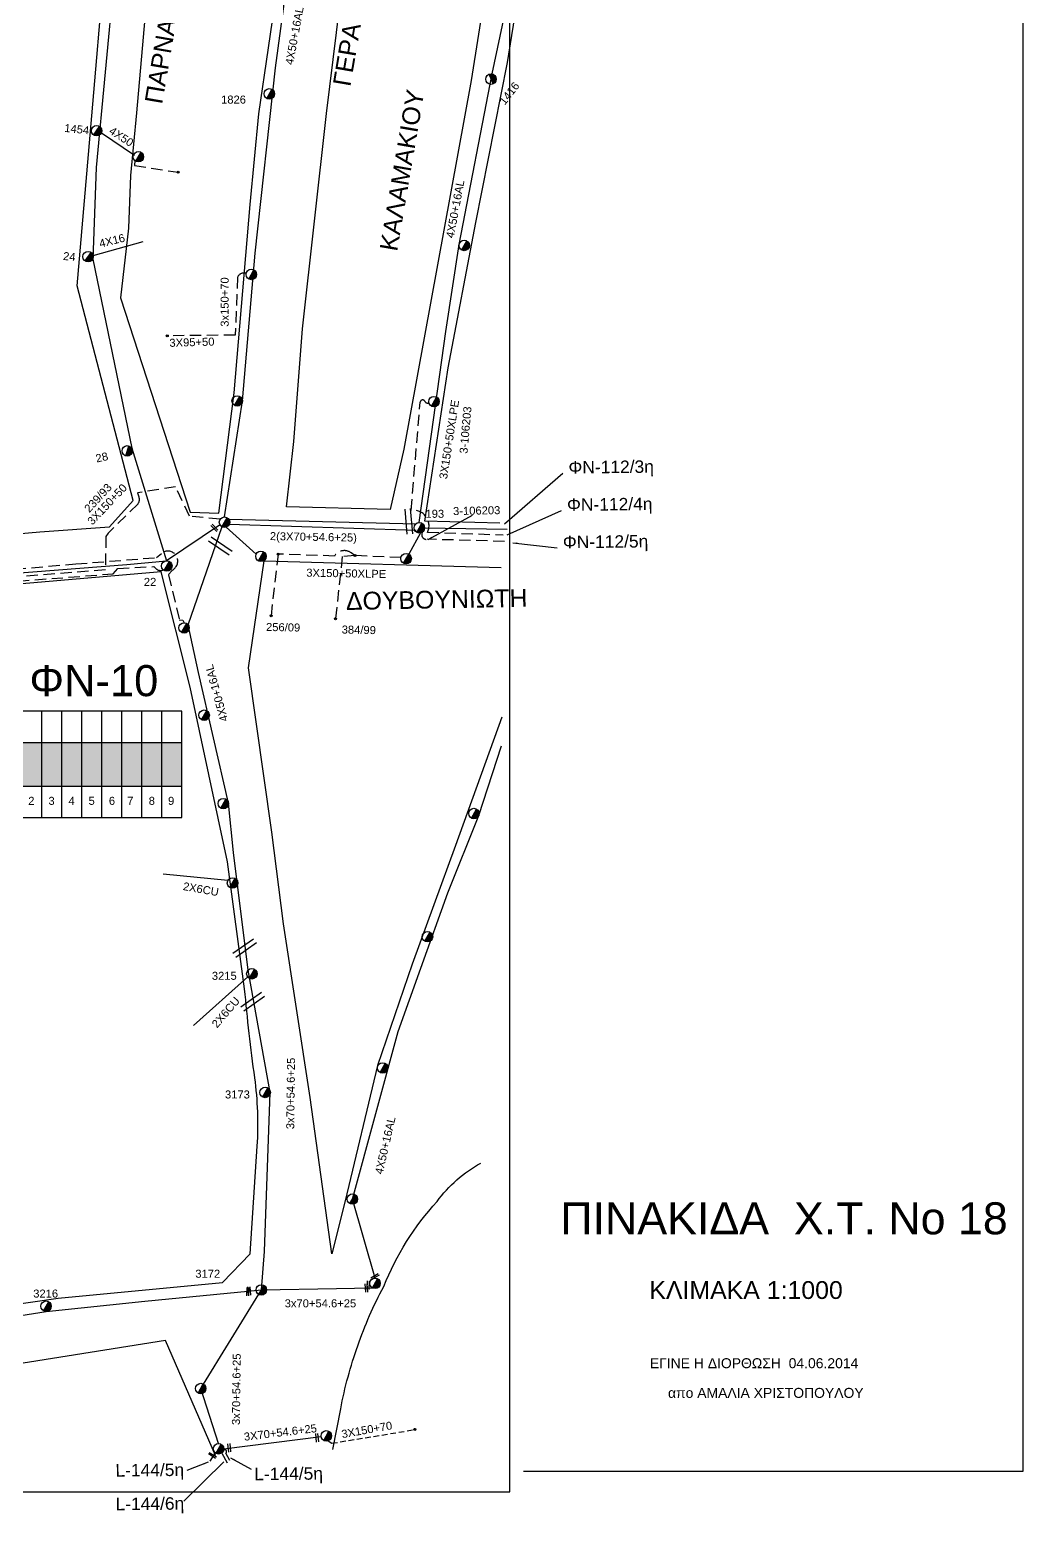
# Model space of a CAD drawing. Header units: millimetres. Extents: x 898 to 5598, y 789 to 3443.
# Drawn here: x 2824.8 to 3048.2, y 797 to 1130.7 of the extents above; entities that cross this region are included whole.
import ezdxf
from ezdxf.enums import TextEntityAlignment as Align

# ---------------------------------------------------------------- set-up
doc = ezdxf.new("R2010")
doc.units = ezdxf.units.MM
doc.linetypes.add('DASHED', pattern=[19.05, 12.7, -6.35])
for name, color, linetype in [('Άγνωστα', 7, 'Continuous'), ('Ασφαλειοκιβώτια Χ.Τ 9 αναχωρήσεων', 7, 'Continuous'), ('Γυμνά εναέρια ΧΤ (3Φ)   4x50CU', 7, 'Continuous'), ('Γυμνά εναέρια ΧΤ και ΦΟΠ (3Φ)   4x50+16AL', 7, 'Continuous'), ('Εναέρια παροχή ΧΤ 4x16', 7, 'SYN_LINE'), ('Επιγραφές - Σχήματα', 7, 'Continuous'), ('Καλώδια ΧΤ   3x150+50AL XLPE', 7, 'DASHED'), ('Καλώδια ΧΤ   3x150+50CU', 7, 'DASHED'), ('Καλώδια ΧΤ   3x150+70AL', 7, 'DASHED'), ('Καλώδια ΧΤ   3x150AL+50CU', 7, 'DASHED'), ('Μηχανική τομή', 7, 'Continuous'), ('Στύλος ΦΜ', 7, 'Continuous'), ('Στύλος ΦΜ @ 1', 7, 'Continuous'), ('Συνδέσεις', 7, 'Continuous'), ('Συνεστραμμένα ΧΤ   3x70+54.6+25 AL', 7, 'SYN_LINE'), ('Τομή', 7, 'Continuous'), ('Υπόβαθρο ΔΕΗ', 7, 'Continuous')]:
    doc.layers.add(name, color=color, linetype=linetype)
doc.styles.add('arial', font='arial.ttf')
doc.styles.get("Standard").update_dxf_attribs({"font": 'arial.ttf'})
doc.linetypes.add('SYN_LINE', pattern='A,0.5,-0.0001,["/\\/\\/\\/",Standard,S=0.1,R=0,X=0,Y=-0.05],-0.25', length=0.7501)
doc.dimstyles.new('ISO-25', dxfattribs={"dimtxt": 2.5, "dimasz": 2.5, "dimexe": 1.25, "dimexo": 0.625, "dimtad": 1, "dimtxsty": 'Standard', "dimcen": 2.5, "dimadec": 0, "dimazin": 0, "dimtfac": 1, "dimtmove": 0, "dimatfit": 3, "dimfxl": 1, "dimarcsym": 0})

# ---------------------------------------------------------------- blocks, each defined once
blk = doc.blocks.new('ΥΠΑΡΧΩΝ ΤΣΙΜΕΝΤΕΝΙΟΣ ΣΤΥΛΟΣ')
at = {"layer": 'Στύλος ΦΜ'}
blk.add_hatch(color=7, dxfattribs=at).paths.add_polyline_path([(-1.29, -2.28, 0.574793), (2.62, 0, 0.268822), (1.3, 2.27)])
at = {"layer": 'Στύλος ΦΜ', "color": 7}
blk.add_line((-1.29, -2.28), (1.3, 2.27), dxfattribs=at)
blk.add_circle((0, 0), 2.62, dxfattribs=at)
at = {"layer": 'Στύλος ΦΜ', "flags": 4}
for tag, p in [('ΑΡΙΘΜΟΣ', (-4.68, 8.05)), ('ΤΥΠΟΣ', (-4.91, 3.03))]:
    blk.add_attdef(tag, p, '', height=4, dxfattribs=at)
blk = doc.blocks.new('ΑΣΦΑΛΕΙΟΚΙΒΩΤΙΟ ΥΠΟΣΤΑΘΜΟΥ 9 ΑΝΑΧΩΡΗΣΕΩΝ')
at = {"layer": 'Ασφαλειοκιβώτια Χ.Τ 9 αναχωρήσεων', "ltscale": 40}
for p, q in [((-23.8, 40.36), (24.02, 40.36)), ((-9.72, 40.36), (-9.72, -40.64)), ((9.94, 40.36), (9.94, -40.64)), ((-23.8, 31.36), (24.02, 31.36)), ((-23.8, 22.36), (24.02, 22.36)), ((-23.8, 13.36), (24.02, 13.36)), ((-23.8, 4.36), (24.02, 4.36)), ((-23.8, -4.64), (24.02, -4.64)), ((-23.8, -13.64), (24.02, -13.64)), ((-23.8, -22.64), (24.02, -22.64)), ((-23.8, -31.64), (24.02, -31.64))]:
    blk.add_line(p, q, dxfattribs=at)
at = {"layer": 'Ασφαλειοκιβώτια Χ.Τ 9 αναχωρήσεων'}
blk.add_lwpolyline([(-23.8, -40.64), (24.02, -40.64), (24.02, 40.36), (-23.8, 40.36)], close=True, dxfattribs=at)
for s, p in [('1', (-18.13, 36.98)), ('2', (-18.13, 28.42)), ('3', (-18.13, 19.34)), ('4', (-18.13, 10.32)), ('5', (-18.13, 1.31)), ('6', (-18.13, -7.83)), ('7', (-18.13, -16.07)), ('8', (-18.13, -25.75)), ('9', (-18.13, -34.45))]:
    blk.add_text(s, height=3.6, rotation=270, dxfattribs=at).set_placement(p)
at = {"layer": 'Ασφαλειοκιβώτια Χ.Τ 9 αναχωρήσεων', "ltscale": 40}
for tag, height, p in [('ΟΝΟΜΑ', 5, (-0.16, 44.31)), ('ΚΕΙΜΕΝΟ 1', 2, (17.06, 35.59)), ('ΚΕΙΜΕΝΟ 2', 2, (17.06, 26.88)), ('ΚΕΙΜΕΝΟ 3', 2, (17.06, 17.69)), ('ΚΕΙΜΕΝΟ 4', 2, (17.06, 8.71)), ('ΚΕΙΜΕΝΟ 5', 2, (17.06, -0.13)), ('ΚΕΙΜΕΝΟ 6', 2, (17.06, -9.05)), ('ΚΕΙΜΕΝΟ 7', 2, (17.06, -18.13)), ('ΚΕΙΜΕΝΟ 8', 2, (17.06, -26.85)), ('ΚΕΙΜΕΝΟ 9', 2, (17.06, -35.99)), ('ΣΧ', 2, (-0.1, -42.64))]:
    blk.add_attdef(tag, text='', height=height, dxfattribs=at).set_placement(p, align=Align.MIDDLE_CENTER)
blk = doc.blocks.new('ΜΗΧΑΝΙΚΗ ΤΟΜΗ')
at = {"layer": 'Μηχανική τομή', "ltscale": 40}
for p, q in [((-1.89, 0.78), (1.89, 0.78)), ((1.89, 0), (-1.89, 0))]:
    blk.add_line(p, q, dxfattribs=at)
blk = doc.blocks.new('ΤΟΜΗ')
at = {"layer": 'Τομή', "ltscale": 40}
for p, q in [((-5.68, 0), (5.68, 0)), ((5.68, -2.33), (-5.68, -2.33))]:
    blk.add_line(p, q, dxfattribs=at)
blk = doc.blocks.new('_ΣΥΝΔΕΣΗ')
at = {"layer": 'Συνδέσεις', "linetype": 'SYN_LINE', "ltscale": 40}
blk.add_hatch(color=256, dxfattribs=at).paths.add_polyline_path([(0.5, -0.01, 1), (-0.5, -0.01, 1)])
at = {"layer": 'Συνδέσεις'}
blk.add_circle((0, -0.01), 0.5, dxfattribs=at)

msp = doc.modelspace()

# ---------------------------------------------------------------- hatches: boundary and pattern name
at = {"layer": 'Ασφαλειοκιβώτια Χ.Τ 9 αναχωρήσεων', "ltscale": 40}
for color, points in [(30, [(2822.97, 960.56), (2827.47, 960.56), (2827.47, 970.39), (2822.97, 970.39)]), (2, [(2827.47, 960.56), (2831.97, 960.56), (2831.97, 970.39), (2827.47, 970.39)]), (85, [(2836.47, 970.39), (2831.97, 970.39), (2831.97, 960.56), (2836.47, 960.56)]), (173, [(2836.47, 960.56), (2840.97, 960.56), (2840.97, 970.39), (2836.47, 970.39)]), (1, [(2840.97, 960.56), (2845.47, 960.56), (2845.47, 970.39), (2840.97, 970.39)]), (151, [(2845.47, 960.56), (2849.97, 960.56), (2849.97, 970.39), (2845.47, 970.39)]), (133, [(2849.97, 960.56), (2854.47, 960.56), (2854.47, 970.39), (2849.97, 970.39)]), (6, [(2854.47, 960.56), (2858.97, 960.56), (2858.97, 970.39), (2854.47, 970.39)])]:
    msp.add_hatch(color=color, dxfattribs=at).paths.add_polyline_path(points)

# ---------------------------------------------------------------- linework, layer by layer
at = {"layer": 'Άγνωστα', "color": 85, "linetype": 'SYN_LINE', "ltscale": 10}
msp.add_lwpolyline([(2840.9, 1107.52), (2848.35, 1102.5)], dxfattribs=at)
at = {"layer": 'Άγνωστα', "color": 85, "linetype": 'DASHED', "ltscale": 0.2}
for points in [[(2848.39, 1101.29), (2848.34, 1100.15), (2858.14, 1098.63)], [(2897.91, 1012.42), (2895.06, 1012.18), (2893.52, 998.23)], [(2908.26, 1011.95), (2897.91, 1012.42)]]:
    msp.add_lwpolyline(points, dxfattribs=at)
at = {"layer": 'Άγνωστα', "color": 27, "linetype": 'DASHED', "ltscale": 0.2}
msp.add_lwpolyline([(2873.47, 1075.93), (2873.02, 1075.97, 0.338999), (2871.5, 1075), (2870.96, 1062), (2855.71, 1061.86)], format="xyb", dxfattribs=at)
at = {"layer": 'Άγνωστα', "color": 85, "linetype": 'DASHED', "ltscale": 0.2}
for points in [[(2787.43, 1034.34, 0.583239), (2785.96, 1027.64), (2785.4, 1014.25), (2785.39, 1008.86), (2786.42, 1008.98), (2786.49, 1003.12, 0.501028), (2792.2, 1004.1), (2815.14, 1005.76), (2815.62, 1005.26, 0.562961), (2822.12, 1006.67), (2843.52, 1008.31), (2844.6, 1009.52), (2852.68, 1009.94), (2853.17, 1009.47, 0.305898), (2854.82, 1009.19)], [(2897.91, 1012.42), (2897.04, 1013.04, 0.431015), (2893.29, 1012.31), (2880.62, 1012.76), (2879.03, 998.9)]]:
    msp.add_lwpolyline(points, format="xyb", dxfattribs=at)
at = {"layer": 'Άγνωστα', "color": 1, "linetype": 'DASHED', "ltscale": 0.2}
msp.add_lwpolyline([(2787.47, 1032.16, 0.621379), (2788.01, 1028.72), (2787.4, 1014.2), (2787.39, 1011.11), (2790.39, 1011.48), (2790.38, 1007.65, -0.15965), (2791.03, 1006.67), (2835.12, 1010.55), (2853.29, 1011.96), (2854.42, 1012.9, -1), (2857.27, 1009.47, 0.063306), (2856, 1008.11), (2858.41, 997.98), (2859.21, 997.9), (2859.48, 997.32)], format="xyb", dxfattribs=at)
at = {"layer": 'Άγνωστα', "color": 27, "linetype": 'SYN_LINE', "ltscale": 10}
msp.add_lwpolyline([(2875.68, 1012.72), (2868.93, 1018.81)], dxfattribs=at)
at = {"layer": 'Άγνωστα', "color": 6, "linetype": 'SYN_LINE', "ltscale": 20}
msp.add_lwpolyline([(2869.51, 1020.64), (2911.64, 1019.58)], dxfattribs=at)
at = {"layer": 'Άγνωστα', "color": 27, "linetype": 'SYN_LINE', "ltscale": 20}
for points in [[(2911.64, 1018.06), (2869.61, 1019.37)], [(2873.78, 917.65), (2861.6, 906.72)], [(2761.32, 839.6), (2787.4, 836.57), (2805.14, 838.69), (2828.45, 842.41), (2850.68, 844.73), (2876.85, 847.25), (2893.76, 847.56), (2901.84, 847.71)]]:
    msp.add_lwpolyline(points, dxfattribs=at)
at = {"layer": 'Άγνωστα', "color": 1}
msp.add_lwpolyline([(2913.55, 1018.66), (2932.16, 1018.39)], dxfattribs=at)
at = {"layer": 'Άγνωστα', "color": 85}
msp.add_lwpolyline([(2912.61, 1017.5), (2910, 1012.75)], dxfattribs=at)
at = {"layer": 'Άγνωστα', "color": 1, "linetype": 'SYN_LINE', "ltscale": 15}
msp.add_lwpolyline([(2869.33, 939.31), (2854.78, 940.73)], dxfattribs=at)
at = {"layer": 'Γυμνά εναέρια ΧΤ (3Φ)   4x50CU', "color": 27, "ltscale": 15}
msp.add_line((2867.98, 810.55), (2869.13, 808.37), dxfattribs=at)
at = {"layer": 'Γυμνά εναέρια ΧΤ (3Φ)   4x50CU', "color": 85, "ltscale": 0.2}
msp.add_lwpolyline([(2850.5, 1211.79), (2849.41, 1193.66), (2843.78, 1142.63), (2839.68, 1099.68), (2838.94, 1079.11), (2847.72, 1036.54), (2855.49, 1011.25)], dxfattribs=at)
at = {"layer": 'Γυμνά εναέρια ΧΤ (3Φ)   4x50CU', "color": 6, "ltscale": 0.2}
msp.add_lwpolyline([(2790.66, 1005.34), (2814.86, 1007.96), (2846.64, 1010.43), (2855.49, 1011.25), (2855.49, 1011.25)], dxfattribs=at)
at = {"layer": 'Γυμνά εναέρια ΧΤ και ΦΟΠ (3Φ)   4x50+16AL', "color": 27, "ltscale": 40}
for points in [[(2868.57, 1021.11), (2872.6, 1047.2), (2875.5, 1080.47), (2880.02, 1122.1), (2885.4, 1161.97), (2886.79, 1186.15)], [(2902.42, 849.91), (2897.33, 867.69), (2907.58, 905.38), (2912.72, 919.64), (2918.82, 936.59), (2925.75, 953.96), (2930.82, 969.65)]]:
    msp.add_lwpolyline(points, dxfattribs=at)
at = {"layer": 'Γυμνά εναέρια ΧΤ και ΦΟΠ (3Φ)   4x50+16AL', "color": 85, "ltscale": 40}
msp.add_lwpolyline([(2912.37, 1019.84), (2918.34, 1062.83), (2921.31, 1082.4), (2928.72, 1120.74), (2935.92, 1154.72)], dxfattribs=at)
at = {"layer": 'Γυμνά εναέρια ΧΤ και ΦΟΠ (3Φ)   4x50+16AL', "color": 1, "ltscale": 40}
msp.add_lwpolyline([(2873.87, 919.16), (2870.62, 945.6), (2869.47, 956.75), (2862.7, 986.09), (2860.42, 996.86), (2868.08, 1018.98)], dxfattribs=at)
at = {"layer": 'Εναέρια παροχή ΧΤ 4x16', "color": 85, "linetype": 'SYN_LINE', "ltscale": 10}
msp.add_lwpolyline([(2839.04, 1079.93), (2850.28, 1083.07)], dxfattribs=at)
at = {"layer": 'Επιγραφές - Σχήματα'}
for points in [[(2932.69, 801.84), (2932.69, 1798.94), (924.79, 1798.94), (924.79, 801.84)], [(924.79, 801.84), (2932.69, 801.84)]]:
    msp.add_lwpolyline(points, dxfattribs=at)
at = {"layer": 'Επιγραφές - Σχήματα', "ltscale": 10}
msp.add_lwpolyline([(2935.78, 806.49), (3048.18, 806.49), (3048.18, 1795.4), (2935.78, 1795.4)], dxfattribs=at)
at = {"layer": 'Καλώδια ΧΤ   3x150+50AL XLPE', "color": 85, "linetype": 'DASHED', "ltscale": 0.2}
msp.add_lwpolyline([(2910.54, 1022.59), (2912.56, 1046.9, -0.773384), (2913.64, 1047.09, 0.435128), (2914.52, 1046.8)], format="xyb", dxfattribs=at)
msp.add_lwpolyline([(2914.24, 1017.67), (2931.19, 1017.09)], dxfattribs=at)
msp.add_arc((2911.09, 1019.12), 3.47, 334.6226, 98.9609, dxfattribs=at)
at = {"layer": 'Καλώδια ΧΤ   3x150+50CU', "color": 173, "linetype": 'DASHED', "ltscale": 0.2}
msp.add_lwpolyline([(2867.59, 1020.57), (2860.71, 1021.26), (2857.55, 1027.91), (2849.04, 1026.5), (2849.34, 1025.65, -0.243819), (2849.12, 1024.07), (2842.43, 1017.44), (2841.89, 1016.7), (2841.8, 1009.21), (2821.53, 1007.57), (2821.09, 1006.92, -0.14373), (2819.05, 1005.24, -0.469621), (2815.97, 1006.83), (2791.32, 1004.56, -0.456142), (2787.49, 1003.6), (2787.41, 1010.11), (2786.39, 1009.98), (2786.4, 1014.23), (2786.98, 1028.11, -0.601088), (2787.45, 1033.29)], format="xyb", dxfattribs=at)
at = {"layer": 'Καλώδια ΧΤ   3x150+50CU', "color": 27, "linetype": 'DASHED', "ltscale": 0.2}
msp.add_lwpolyline([(2931.49, 1015.62), (2914.14, 1016.08), (2914.14, 1016.08, -0.781877), (2913.32, 1017.96)], format="xyb", dxfattribs=at)
at = {"layer": 'Καλώδια ΧΤ   3x150+70AL', "color": 6, "linetype": 'DASHED', "ltscale": 0.1}
msp.add_lwpolyline([(2891.84, 813.32), (2892.7, 812.76), (2911.38, 815.83)], dxfattribs=at)
at = {"layer": 'Καλώδια ΧΤ   3x150AL+50CU', "color": 6, "linetype": 'DASHED', "ltscale": 0.2}
msp.add_lwpolyline([(2869.77, 808.87), (2868.87, 810.51, 1.007153), (2868.36, 811.21)], format="xyb", dxfattribs=at)
at = {"layer": 'Μηχανική τομή', "color": 6, "ltscale": 20}
msp.add_line((2855.55, 1011.34), (2867.43, 1019.36), dxfattribs=at)
at = {"layer": 'Συνεστραμμένα ΧΤ   3x70+54.6+25 AL', "color": 6, "linetype": 'DASHED', "ltscale": 0.2}
msp.add_line((2865.34, 808.72), (2866.56, 810.58), dxfattribs=at)
at = {"layer": 'Συνεστραμμένα ΧΤ   3x70+54.6+25 AL', "color": 27, "ltscale": 15}
msp.add_lwpolyline([(2867.23, 812.7), (2863.22, 825.07), (2876.86, 847.25), (2877.56, 855.92), (2878.87, 891.62), (2873.87, 919.16)], dxfattribs=at)
at = {"layer": 'Συνεστραμμένα ΧΤ   3x70+54.6+25 AL', "color": 6, "linetype": 'SYN_LINE', "ltscale": 20}
msp.add_lwpolyline([(2868.4, 811.52), (2890.29, 814.28)], dxfattribs=at)
at = {"layer": 'Υπόβαθρο ΔΕΗ'}
for points in [[(2848.06, 1024.79), (2835.43, 1073.09), (2838.74, 1111.33), (2841.53, 1143.77), (2844.22, 1167.44), (2847.66, 1197.53), (2849.13, 1212), (2816.13, 1211.23), (2811.93, 1206.31), (2810.59, 1202.57), (2802.25, 1140.39), (2798.97, 1113.43), (2795.77, 1086.01), (2791.56, 1057.85), (2790.27, 1049.7), (2791.26, 1014.62), (2827.06, 1017.74), (2842.68, 1018.91), (2848.06, 1024.79)], [(2887.81, 1212.67), (2872.47, 1212.68), (2858.84, 1212.23), (2854.95, 1172.89), (2851.8, 1146.08), (2848.76, 1112.02), (2847.43, 1097.94), (2847.01, 1086.06), (2845.16, 1070.37), (2860.84, 1022.18), (2867.3, 1021.98), (2870.74, 1049.01), (2874.32, 1091.38), (2876.32, 1111.75), (2880.67, 1141.51), (2884.23, 1180.99), (2887.81, 1212.67)], [(2937.96, 1207.42), (2924.02, 1119.28), (2908.88, 1036.32), (2905.83, 1022.77), (2882.49, 1023.39), (2884.14, 1038.07), (2886.1, 1063.44), (2891.5, 1111.82), (2896.66, 1153.85), (2899.01, 1177.01), (2902.21, 1205.93), (2937.96, 1207.42)], [(2930.48, 1019.69), (2913.64, 1020.17), (2918.85, 1054.61), (2925.08, 1087.32), (2932.17, 1123.29), (2936.19, 1148.11)], [(2930.92, 976.09), (2920.52, 947.2), (2910.76, 920.54), (2902.96, 897.75), (2895.71, 867.32), (2892.69, 855.33), (2887.81, 890.51), (2881.84, 929.57), (2879.23, 950.24), (2873.96, 987.19), (2877.49, 1011.23), (2930.75, 1009.72)], [(2866.56, 810.01), (2855.31, 835.91), (2807.69, 828.32), (2775.43, 822.21), (2779.6, 808.79)]]:
    msp.add_lwpolyline(points, dxfattribs=at)
for points in [[(2782.96, 843.43), (2788.06, 839.19), (2831.16, 845.37), (2868.14, 848.93), (2874.35, 855.33), (2875.93, 879.61, 0.050241), (2875.38, 894.96, -0.011234), (2873.09, 914.98), (2869.24, 943.5), (2860.88, 982.81), (2854.29, 1008.77), (2790.87, 1003.3), (2794.58, 956.68), (2796.32, 930.31), (2796.94, 912.17), (2794.46, 878.43, -0.061296), (2782.96, 843.43, 1.809831)], [(2892.94, 811.35), (2894.69, 820.51, -0.03777), (2898.52, 834.69, -0.037399), (2904.37, 848.02, -0.090146), (2916.36, 867.12, -0.108689), (2926.21, 875.79, -0.25815)]]:
    msp.add_lwpolyline(points, format="xyb", dxfattribs=at)

# ---------------------------------------------------------------- block references
at = {"layer": 'Ασφαλειοκιβώτια Χ.Τ 9 αναχωρήσεων', "color": 5, "ltscale": 40, "xscale": 0.5, "yscale": 0.5, "zscale": 0.5, "rotation": 90}
msp.add_blockref('ΑΣΦΑΛΕΙΟΚΙΒΩΤΙΟ ΥΠΟΣΤΑΘΜΟΥ 9 ΑΝΑΧΩΡΗΣΕΩΝ', (2838.65, 965.42), dxfattribs=at)
at = {"layer": 'Μηχανική τομή'}
for p, xscale, yscale, zscale, rotation in [((2866.43, 1018.78), 0.4999999999999994, 0.4999999999999994, 0.4999999999999994, 134.7494504773862), ((2874.01, 846.83), 0.4999999999999996, 0.4999999999999996, 0.4999999999999996, 87.90469645166534), ((2874.31, 847.01), 0.4999999999999999, 0.4999999999999999, 0.4999999999999999, 94.70434599880357), ((2900.63, 847.69), 0.4999999999999999, 0.4999999999999999, 0.4999999999999999, 94.70434599880357), ((2901.08, 848.3), 0.4999999999999996, 0.4999999999999996, 0.4999999999999996, 87.90469645166534), ((2902.3, 850.46), 0.4999999999999996, 0.4999999999999996, 0.4999999999999996, 209.7746021970288), ((2889.59, 814.01), 0.4999999999999999, 0.4999999999999999, 0.4999999999999999, 94.70434599880359), ((2869.82, 811.74), 0.4999999999999998, 0.4999999999999998, 0.4999999999999998, 94.70434599880357), ((2865.94, 810.18), 0.4999999999999998, 0.4999999999999998, 0.4999999999999998, 147.8162907322144)]:
    msp.add_blockref('ΜΗΧΑΝΙΚΗ ΤΟΜΗ', p, dxfattribs=dict(at, xscale=xscale, yscale=yscale, zscale=zscale, rotation=rotation))
at = {"layer": 'Στύλος ΦΜ @ 1', "ltscale": 40}
ref = msp.add_blockref('ΥΠΑΡΧΩΝ ΤΣΙΜΕΝΤΕΝΙΟΣ ΣΤΥΛΟΣ', (2928.5, 1119.58), dxfattribs=dict(at, xscale=0.449999999999818, yscale=0.449999999999818, zscale=0.449999999999818, rotation=52.0513919133658))
ref.add_attrib('ΤΥΠΟΣ', '1416', (2931.58, 1113.62), dxfattribs={"layer": 'Στύλος ΦΜ', "height": 1.8, "rotation": 52.0514, "flags": 4})
ref = msp.add_blockref('ΥΠΑΡΧΩΝ ΤΣΙΜΕΝΤΕΝΙΟΣ ΣΤΥΛΟΣ', (2878.64, 1116.26), dxfattribs=dict(at, xscale=0.4499999999998181, yscale=0.4499999999998181, zscale=0.4499999999998181))
ref.add_attrib('ΤΥΠΟΣ', '1826', (2867.8, 1114.08), dxfattribs={"layer": 'Στύλος ΦΜ', "height": 1.8, "flags": 4})
ref = msp.add_blockref('ΥΠΑΡΧΩΝ ΤΣΙΜΕΝΤΕΝΙΟΣ ΣΤΥΛΟΣ', (2839.81, 1107.97), dxfattribs=dict(at, xscale=0.4499999999998177, yscale=0.4499999999998177, zscale=0.4499999999998177, rotation=354.1148363861845))
ref.add_attrib('ΤΥΠΟΣ', '1454', (2832.48, 1107.73), dxfattribs={"layer": 'Στύλος ΦΜ', "height": 1.8, "rotation": 354.1148, "flags": 4})
at = {"layer": 'Στύλος ΦΜ @ 1', "ltscale": 40, "xscale": 0.4499999999998181, "yscale": 0.4499999999998181, "zscale": 0.4499999999998181}
for p in [(2849.21, 1102.13), (2922.47, 1082.17), (2874.61, 1075.65), (2871.42, 1047.2), (2915.67, 1047.05), (2868.57, 1019.93), (2876.76, 1012.25), (2909.41, 1011.73), (2859.48, 996.14), (2863.99, 976.51), (2868.3, 956.63), (2924.65, 954.39), (2870.37, 938.77), (2914.21, 926.69), (2904.14, 897.18), (2897.33, 867.69), (2902.42, 848.73), (2863.22, 825.07), (2891.46, 814.43), (2867.23, 811.52)]:
    msp.add_blockref('ΥΠΑΡΧΩΝ ΤΣΙΜΕΝΤΕΝΙΟΣ ΣΤΥΛΟΣ', p, dxfattribs=at)
at = {"layer": 'Στύλος ΦΜ @ 1', "ltscale": 40}
ref = msp.add_blockref('ΥΠΑΡΧΩΝ ΤΣΙΜΕΝΤΕΝΙΟΣ ΣΤΥΛΟΣ', (2837.89, 1079.65), dxfattribs=dict(at, xscale=0.4499999999998177, yscale=0.4499999999998177, zscale=0.4499999999998177, rotation=354.1148363861845))
ref.add_attrib('ΤΥΠΟΣ', '24', (2832.2, 1078.93), dxfattribs={"layer": 'Στύλος ΦΜ', "height": 1.8, "rotation": 354.1148, "flags": 4})
ref = msp.add_blockref('ΥΠΑΡΧΩΝ ΤΣΙΜΕΝΤΕΝΙΟΣ ΣΤΥΛΟΣ', (2846.7, 1035.96), dxfattribs=dict(at, xscale=0.4499999999998177, yscale=0.4499999999998177, zscale=0.4499999999998177, rotation=13.11095128667538))
ref.add_attrib('ΤΥΠΟΣ', '28', (2839.83, 1033.33), dxfattribs={"layer": 'Στύλος ΦΜ', "height": 1.8, "rotation": 13.111, "flags": 4})
ref = msp.add_blockref('ΥΠΑΡΧΩΝ ΤΣΙΜΕΝΤΕΝΙΟΣ ΣΤΥΛΟΣ', (2912.37, 1018.66), dxfattribs=dict(at, xscale=0.4499999999998181, yscale=0.4499999999998181, zscale=0.4499999999998181))
ref.add_attrib('ΤΥΠΟΣ', '193', (2913.76, 1020.92), dxfattribs={"layer": 'Στύλος ΦΜ', "height": 1.8, "flags": 4})
ref = msp.add_blockref('ΥΠΑΡΧΩΝ ΤΣΙΜΕΝΤΕΝΙΟΣ ΣΤΥΛΟΣ', (2855.6, 1010.08), dxfattribs=dict(at, xscale=0.4499999999998181, yscale=0.4499999999998181, zscale=0.4499999999998181))
ref.add_attrib('ΤΥΠΟΣ', '22', (2850.43, 1005.6), dxfattribs={"layer": 'Στύλος ΦΜ', "height": 1.8, "flags": 4})
ref = msp.add_blockref('ΥΠΑΡΧΩΝ ΤΣΙΜΕΝΤΕΝΙΟΣ ΣΤΥΛΟΣ', (2874.73, 918.35), dxfattribs=dict(at, xscale=0.4499999999998181, yscale=0.4499999999998181, zscale=0.4499999999998181))
ref.add_attrib('ΤΥΠΟΣ', '3215', (2865.72, 917), dxfattribs={"layer": 'Στύλος ΦΜ', "height": 1.8, "flags": 4})
ref = msp.add_blockref('ΥΠΑΡΧΩΝ ΤΣΙΜΕΝΤΕΝΙΟΣ ΣΤΥΛΟΣ', (2877.7, 891.66), dxfattribs=dict(at, xscale=0.4499999999998181, yscale=0.4499999999998181, zscale=0.4499999999998181))
ref.add_attrib('ΤΥΠΟΣ', '3173', (2868.68, 890.31), dxfattribs={"layer": 'Στύλος ΦΜ', "height": 1.8, "flags": 4})
ref = msp.add_blockref('ΥΠΑΡΧΩΝ ΤΣΙΜΕΝΤΕΝΙΟΣ ΣΤΥΛΟΣ', (2876.85, 847.25), dxfattribs=dict(at, xscale=0.4499999999998181, yscale=0.4499999999998181, zscale=0.4499999999998181))
ref.add_attrib('ΤΥΠΟΣ', '3172', (2862.01, 849.99), dxfattribs={"layer": 'Στύλος ΦΜ', "height": 1.8, "flags": 4})
ref = msp.add_blockref('ΥΠΑΡΧΩΝ ΤΣΙΜΕΝΤΕΝΙΟΣ ΣΤΥΛΟΣ', (2828.45, 843.59), dxfattribs=dict(at, xscale=0.4499999999998181, yscale=0.4499999999998181, zscale=0.4499999999998181))
ref.add_attrib('ΤΥΠΟΣ', '3216', (2825.56, 845.53), dxfattribs={"layer": 'Στύλος ΦΜ', "height": 1.8, "flags": 4})
at = {"layer": 'Συνδέσεις', "xscale": 0.4499999999999886, "yscale": 0.4499999999999886, "zscale": 0.4499999999999886}
for p in [(2858.15, 1098.64), (2855.71, 1061.86), (2880.62, 1012.76), (2897.91, 1012.42), (2879.04, 998.9), (2893.53, 998.23), (2911.37, 815.89)]:
    msp.add_blockref('_ΣΥΝΔΕΣΗ', p, dxfattribs=at)
at = {"layer": 'Τομή'}
for p, xscale, yscale, zscale, rotation in [((2909.41, 1020.05), 0.4999999999999999, 0.4999999999999999, 0.4999999999999999, 94.80369018641396), ((2867.29, 1014.08), 0.5, 0.5, 0.5, 145.5605054468495), ((2872.77, 924.61), 0.5, 0.5, 0.5, 35.11362702211891), ((2874.57, 912.57), 0.5, 0.5, 0.5, 35.11362702211891)]:
    msp.add_blockref('ΤΟΜΗ', p, dxfattribs=dict(at, xscale=xscale, yscale=yscale, zscale=zscale, rotation=rotation))

# ---------------------------------------------------------------- texts
at = {"ltscale": 40, "char_height": 4, "width": 94.4586, "attachment_point": 1, "style": 'arial'}
for s, insert, rotation in [('ΠΑΡΝΑΣΙΔΟΣ', (2850.59, 1114.46), 80.3299), ('ΓΕΡΑΝΙΟΥ', (2892.91, 1118.42), 80.3299), ('ΚΑΛΑΜΑΚΙΟΥ', (2903.43, 1081.35), 80.3299), ('ΔΟΥΒΟΥΝΙΩΤΗ', (2895.84, 1004.18), 1.022)]:
    msp.add_mtext(s, dxfattribs=dict(at, insert=insert, rotation=rotation))
at = {"ltscale": 40, "insert": (2824.69, 987.79), "char_height": 7, "width": 94.4586, "attachment_point": 1, "style": 'arial'}
msp.add_mtext('ΦN-10', dxfattribs=at)
at = {"layer": 'Άγνωστα', "ltscale": 40, "attachment_point": 1, "style": 'arial'}
for s, insert, char_height, width, rotation in [('4X50', (2843.41, 1109), 1.8, 31.6072, 326.913), ('3X95+50', (2856.15, 1061.16), 1.8, 31.6072, 1.6834), ('3X150+50XLPE', (2916.82, 1029.8), 1.8, 31.6072, 81.2322), ('3-106203', (2921.4, 1035.44), 1.8, 7.0677, 85.0041), ('ΦΝ-112/3η', (2945.89, 1033.66), 2.8, 7.1535, 0.5869), ('239/93', (2836.85, 1023.18), 1.8, 7.0677, 47.3913), ('3X150+50', (2837.55, 1020.39), 1.8, 31.6072, 46.424), ('ΦΝ-112/4η', (2945.57, 1025.26), 2.8, 7.1535, 0.5869), ('3-106203', (2919.94, 1023.32), 1.8, 7.0677, 1.2522), ('2(3X70+54.6+25)', (2878.79, 1017.7), 1.8, 31.6072, 359.0035), ('ΦΝ-112/5η', (2944.63, 1016.86), 2.8, 7.1535, 0.5869), ('3X150+50XLPE', (2886.98, 1009.48), 1.8, 31.6072, 359.0035), ('256/09', (2877.92, 997.27), 1.8, 7.0677, 358.8988), ('384/99', (2894.94, 996.69), 1.8, 7.0677, 358.8988), ('2X6CU', (2859.44, 938.99), 1.8, 31.6072, 349.917), ('2X6CU', (2865.53, 907.21), 1.8, 31.6072, 49.3449), ('3X150+70', (2894.73, 815.67), 1.8, 31.6072, 10.1571), ('3X70+54.6+25', (2872.83, 815.11), 1.8, 31.6072, 6.8256), ('L-144/5η', (2844.03, 808.06), 2.8, 7.1535, 0.5869), ('L-144/5η', (2875.25, 807.24), 2.8, 7.1535, 0.5869), ('L-144/6η', (2844.06, 800.49), 2.8, 7.1535, 0.5869)]:
    msp.add_mtext(s, dxfattribs=dict(at, insert=insert, char_height=char_height, width=width, rotation=rotation))
at = {"layer": 'Άγνωστα', "ltscale": 40, "insert": (2882.1, 845.14), "char_height": 1.8, "width": 31.6072, "attachment_point": 1, "style": 'arial'}
msp.add_mtext('3x70+54.6+25', dxfattribs=at)
at = {"layer": 'Γυμνά εναέρια ΧΤ και ΦΟΠ (3Φ)   4x50+16AL', "ltscale": 40, "char_height": 1.8, "width": 31.6072, "attachment_point": 1, "style": 'arial'}
for s, insert, rotation in [('4X50+16AL', (2882.2, 1123.01), 79.4525), ('4X50+16AL', (2918.34, 1084.04), 79.4525), ('4X50+16AL', (2867.66, 974.88), 105.2824), ('3x70+54.6+25', (2882.44, 883.42), 89.2812), ('4X50+16AL', (2902.36, 873.52), 77.1651), ('3x70+54.6+25', (2870.23, 816.88), 89.2812)]:
    msp.add_mtext(s, dxfattribs=dict(at, insert=insert, rotation=rotation))
at = {"layer": 'Εναέρια παροχή ΧΤ 4x16', "ltscale": 20, "insert": (2840.2, 1083.42), "char_height": 1.8, "width": 31.6072, "attachment_point": 1, "rotation": 13.9416, "style": 'arial'}
msp.add_mtext('4X16', dxfattribs=at)
at = {"layer": 'Επιγραφές - Σχήματα', "ltscale": 10, "attachment_point": 1}
for s, insert, char_height, width in [('ΠΙΝΑΚΙΔΑ  Χ.Τ. Νο 18', (2944.06, 866.96), 7.2, 113.413), ('ΚΛΙΜΑΚΑ 1:1000', (2964.1, 849.22), 4, 315.0361), ('ΕΓΙΝΕ Η ΔΙΟΡΘΩΣΗ  04.06.2014', (2964.21, 831.89), 2.24, 50.964), ('απο ΑMAΛΙΑ ΧΡΙΣΤΟΠΟΥΛΟΥ', (2968.29, 825.21), 2.24, 50.964)]:
    msp.add_mtext(s, dxfattribs=dict(at, insert=insert, char_height=char_height, width=width))
at = {"layer": 'Μηχανική τομή', "linetype": 'DASHED', "ltscale": 20, "insert": (2867.7, 1063.87), "char_height": 1.8, "attachment_point": 1, "rotation": 90}
msp.add_mtext_dynamic_manual_height_columns('{\\Q1;3x150+70}', width=6.4923, gutter_width=12.5, heights=[17.6], dxfattribs=at)

# ---------------------------------------------------------------- leaders
at = {"layer": 'Επιγραφές - Σχήματα', "ltscale": 40}
for points in [[(2931.53, 1019.52), (2944.66, 1030.96)], [(2914.34, 1016.07), (2924.32, 1021.48)], [(2932.16, 1017.11), (2944.34, 1022.56)], [(2933.42, 1015.32), (2943.39, 1014.17)], [(2868.42, 808.61), (2859.45, 799.72)], [(2864.92, 808.53), (2860.12, 806.61)], [(2869.91, 809.52), (2874.57, 806.97)]]:
    msp.add_leader(points, dimstyle='ISO-25', override={"dimasz": 1, "dimtad": 0}, dxfattribs=at)

doc.saveas('drawing.dxf')
